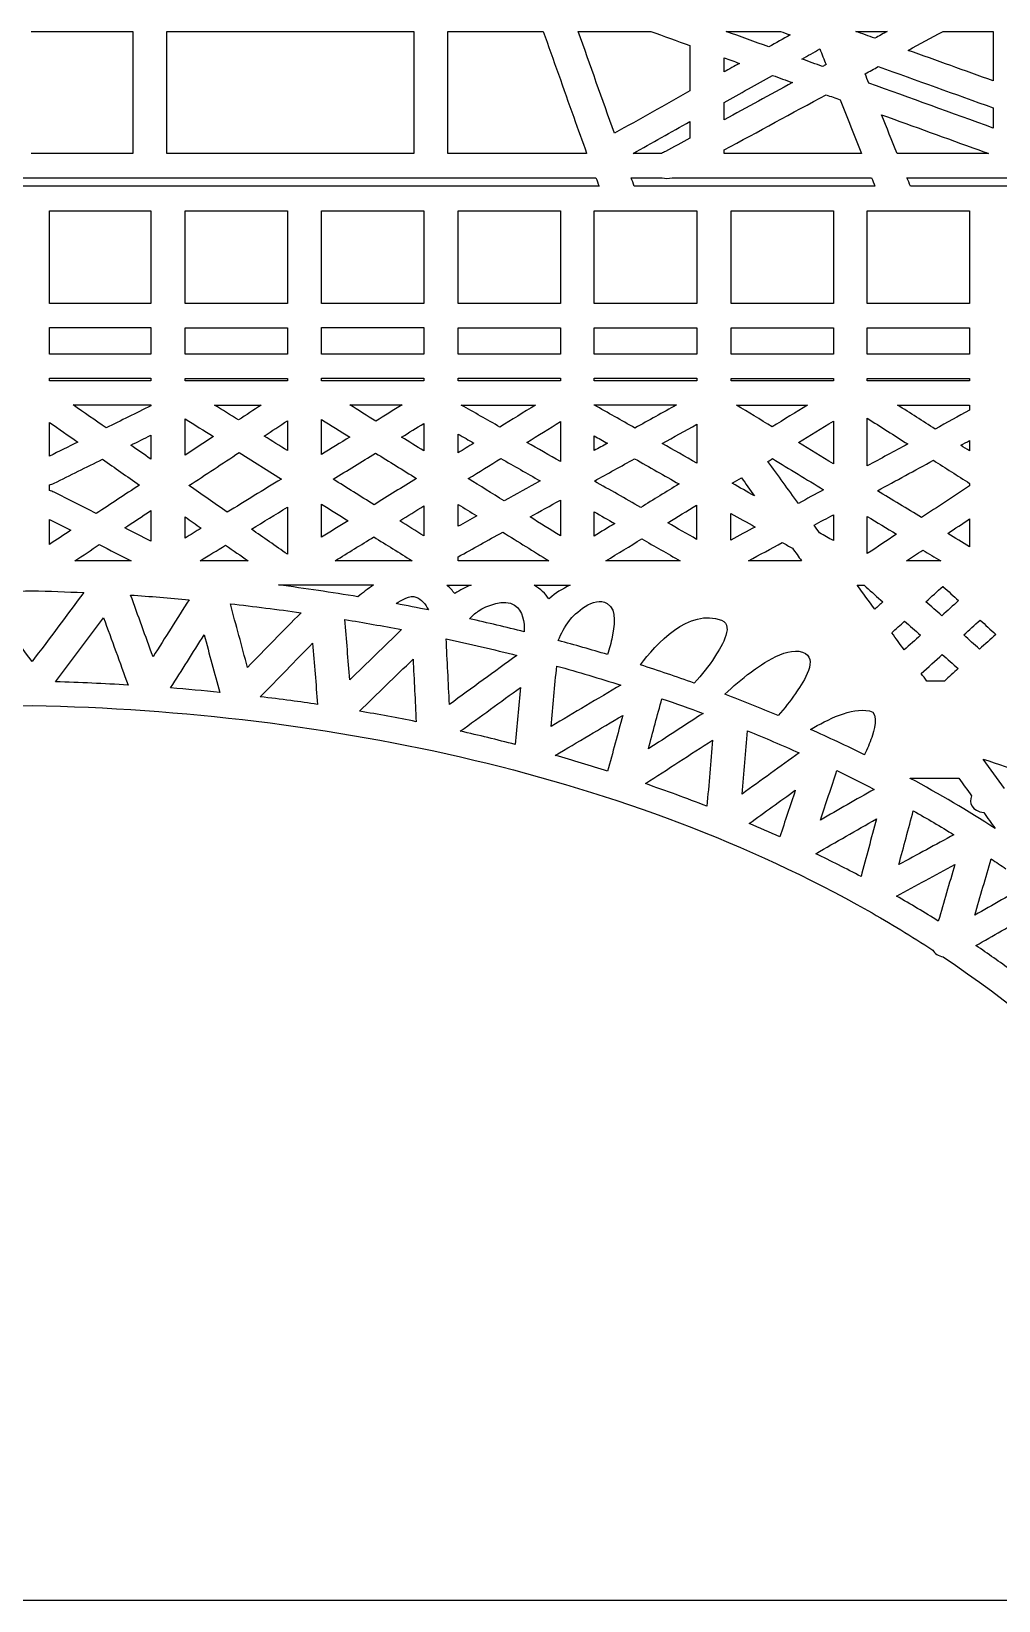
# Model space of a CAD drawing. Header units: millimetres. Extents: x 12.1 to 56.7, y 223.2 to 289.8.
# Drawn here: x 34.43 to 43.96, y 223.18 to 238.65 of the extents above; entities that cross this region are included whole.
import ezdxf

# ---------------------------------------------------------------- set-up
doc = ezdxf.new("R2010")
doc.units = ezdxf.units.MM
doc.layers.get('0').update_dxf_attribs({"linetype": 'CONTINUOUS'})

msp = doc.modelspace()

# ---------------------------------------------------------------- linework, layer by layer
at = {"color": 7}
for p, q in [((34.431663, 238.646453), (34.441672, 238.646453)), ((34.441672, 238.646453), (35.431985, 238.646453)), ((35.431985, 238.646453), (35.431985, 237.443441)), ((35.431985, 238.646453), (35.431985, 238.646453)), ((35.767822, 238.646453), (38.132783, 238.646453)), ((35.767822, 237.443441), (35.767822, 238.646453)), ((35.767822, 238.646453), (35.767822, 238.646453)), ((38.132783, 238.646453), (38.199755, 238.646453)), ((38.199755, 238.646453), (38.199755, 237.443441)), ((38.536196, 238.646747), (39.477371, 238.646747)), ((38.536196, 237.443756), (38.536196, 238.646747)), ((38.536196, 238.646747), (38.536196, 238.646747)), ((39.822175, 238.646453), (40.537377, 238.646453)), ((40.537377, 238.646453), (40.537377, 238.646453)), ((41.27834, 238.646453), (41.813347, 238.646453)), ((41.27834, 238.646453), (41.27834, 238.646453)), ((42.557669, 238.646096), (42.867307, 238.646096)), ((42.557669, 238.646096), (42.557669, 238.646096)), ((43.416354, 238.64576), (43.910116, 238.64576)), ((43.416354, 238.64576), (43.416354, 238.64576)), ((40.922318, 238.507315), (40.922318, 238.059589)), ((42.202217, 238.473497), (42.202822, 238.473832)), ((42.743774, 238.579319), (42.743774, 238.579319)), ((42.743774, 238.579319), (42.743774, 238.579319)), ((42.744009, 238.579151), (42.744009, 238.579151)), ((41.259934, 238.24787), (41.259934, 238.385958)), ((41.259934, 238.385958), (41.259934, 238.385958)), ((42.77857, 238.300204), (42.77857, 238.300204)), ((41.259363, 237.776801), (41.259363, 237.945916)), ((41.259363, 237.945916), (41.259363, 237.945916)), ((42.810377, 237.825251), (42.810377, 237.825251)), ((43.911695, 237.893267), (43.911695, 237.693818)), ((40.922418, 237.757635), (40.922418, 237.594419)), ((40.922418, 237.757635), (40.922418, 237.757635)), ((34.441672, 237.443441), (34.431663, 237.443441)), ((35.431985, 237.443441), (34.441672, 237.443441)), ((36.706209, 237.443441), (35.767822, 237.443441)), ((38.199755, 237.443441), (36.706209, 237.443441)), ((39.904195, 237.443756), (38.536196, 237.443756)), ((39.904195, 237.446569), (39.904195, 237.443756)), ((40.642907, 237.443441), (40.361751, 237.443441)), ((41.260001, 237.443399), (41.260001, 237.478625)), ((41.260001, 237.478625), (41.260001, 237.478625)), ((42.614061, 237.443399), (41.260001, 237.443399)), ((43.084313, 237.443399), (42.963265, 237.443399)), ((43.86595, 237.443399), (43.084313, 237.443399)), ((32.170956, 237.204926), (34.435526, 237.204926)), ((34.435526, 237.204926), (34.445569, 237.204926)), ((34.445569, 237.204926), (38.136746, 237.204926)), ((34.445569, 237.204926), (34.445569, 237.204926)), ((38.136746, 237.204926), (39.99629, 237.204926)), ((40.34274, 237.204569), (40.648516, 237.204569)), ((40.746691, 237.204569), (42.712236, 237.204569)), ((40.746691, 237.204569), (40.746691, 237.204569)), ((43.060903, 237.204569), (44.512566, 237.204569)), ((34.435526, 237.122279), (30.744382, 237.122279)), ((34.445569, 237.122279), (34.435526, 237.122279)), ((36.710138, 237.122279), (34.445569, 237.122279)), ((40.026418, 237.122279), (36.710138, 237.122279)), ((40.373976, 237.121901), (40.373439, 237.121901)), ((42.745655, 237.121901), (40.373976, 237.121901)), ((45.358354, 237.121901), (43.094355, 237.121901)), ((34.610145, 236.867011), (34.610145, 236.879921)), ((34.610145, 236.879921), (35.608821, 236.879921)), ((34.610145, 235.966668), (34.610145, 236.867011)), ((35.608821, 236.879921), (35.608821, 235.966668)), ((35.608821, 236.879921), (35.608821, 236.879921)), ((35.948654, 236.866003), (35.948654, 236.878893)), ((35.948654, 236.878893), (36.956768, 236.878893)), ((35.948654, 235.965618), (35.948654, 236.866003)), ((36.956768, 236.878893), (36.956768, 235.965618)), ((36.956768, 236.878893), (36.956768, 236.878893)), ((37.290925, 236.879921), (38.082033, 236.879921)), ((37.290925, 236.867011), (37.290925, 236.879921)), ((37.290925, 236.879921), (37.290925, 236.879921)), ((37.290925, 235.966668), (37.290925, 236.867011)), ((38.082033, 236.879921), (38.299039, 236.879921)), ((38.299039, 236.879921), (38.299039, 235.966668)), ((38.638334, 236.866003), (38.638334, 236.878893)), ((38.638334, 236.878893), (39.646448, 236.878893)), ((38.638334, 235.965618), (38.638334, 236.866003)), ((39.646448, 236.878893), (39.646448, 235.965618)), ((39.646448, 236.878893), (39.646448, 236.878893)), ((39.980034, 236.878893), (40.988753, 236.878893)), ((39.980034, 236.866003), (39.980034, 236.878893)), ((39.980034, 236.878893), (39.980034, 236.878893)), ((39.980034, 235.965618), (39.980034, 236.866003)), ((40.988753, 236.878893), (40.988753, 235.965618)), ((41.326907, 236.878557), (42.335591, 236.878557)), ((41.326907, 236.865626), (41.326907, 236.878557)), ((41.326907, 236.878557), (41.326907, 236.878557)), ((41.326907, 235.965283), (41.326907, 236.865626)), ((42.335591, 236.878557), (42.335591, 235.965283)), ((42.669245, 236.878893), (43.677929, 236.878893)), ((42.669245, 236.866003), (42.669245, 236.878893)), ((42.669245, 236.878893), (42.669245, 236.878893)), ((42.669245, 235.965618), (42.669245, 236.866003)), ((43.677929, 236.878893), (43.677929, 235.965618)), ((35.608821, 235.966668), (34.610145, 235.966668)), ((35.969847, 235.965618), (35.948654, 235.965618)), ((36.956768, 235.965618), (35.969847, 235.965618)), ((38.299039, 235.966668), (37.290925, 235.966668)), ((39.646448, 235.965618), (38.638334, 235.965618)), ((40.988753, 235.965618), (39.980034, 235.965618)), ((42.224015, 235.965283), (41.326907, 235.965283)), ((42.335591, 235.965283), (42.224015, 235.965283)), ((43.677929, 235.965618), (42.669245, 235.965618)), ((34.610145, 235.467343), (34.610145, 235.728194)), ((34.610145, 235.728194), (35.608821, 235.728194)), ((35.608821, 235.728194), (35.608821, 235.467343)), ((35.608821, 235.728194), (35.608821, 235.728194)), ((35.948049, 235.465915), (35.948049, 235.726746)), ((35.948049, 235.726746), (36.956768, 235.726746)), ((36.956768, 235.726746), (36.956768, 235.465915)), ((36.956768, 235.726746), (36.956768, 235.726746)), ((37.290925, 235.728194), (38.296855, 235.728194)), ((37.290925, 235.467343), (37.290925, 235.728194)), ((37.290925, 235.728194), (37.290925, 235.728194)), ((38.296855, 235.728194), (38.299039, 235.728194)), ((38.299039, 235.728194), (38.299039, 235.467343)), ((38.638334, 235.727145), (39.646448, 235.727145)), ((38.638334, 235.466293), (38.638334, 235.727145)), ((38.638334, 235.727145), (38.638334, 235.727145)), ((39.646448, 235.727145), (39.646448, 235.466293)), ((39.980034, 235.727145), (40.988753, 235.727145)), ((39.980034, 235.466293), (39.980034, 235.727145)), ((39.980034, 235.727145), (39.980034, 235.727145)), ((40.988753, 235.727145), (40.988753, 235.466293)), ((41.326907, 235.726746), (42.335591, 235.726746)), ((41.326907, 235.465915), (41.326907, 235.726746)), ((41.326907, 235.726746), (41.326907, 235.726746)), ((42.335591, 235.726746), (42.335591, 235.465915)), ((42.669245, 235.726746), (43.677929, 235.726746)), ((42.669245, 235.465915), (42.669245, 235.726746)), ((42.669245, 235.726746), (42.669245, 235.726746)), ((43.677929, 235.726746), (43.677929, 235.465915)), ((35.608821, 235.467343), (34.610145, 235.467343)), ((36.615356, 235.465915), (35.948049, 235.465915)), ((36.956768, 235.465915), (36.615356, 235.465915)), ((38.299039, 235.467343), (37.290925, 235.467343)), ((39.646448, 235.466293), (38.638334, 235.466293)), ((40.988753, 235.466293), (39.980034, 235.466293)), ((42.335591, 235.465915), (41.326907, 235.465915)), ((42.950401, 235.465915), (42.669245, 235.465915)), ((43.677929, 235.465915), (42.950401, 235.465915)), ((34.610145, 235.229142), (35.608821, 235.229142)), ((34.610145, 235.204749), (34.610145, 235.229142)), ((34.610145, 235.229142), (34.610145, 235.229142)), ((35.608821, 235.204749), (34.610145, 235.204749)), ((35.608821, 235.229142), (35.608821, 235.204749)), ((35.948016, 235.203363), (35.948016, 235.227757)), ((35.948016, 235.227757), (36.956768, 235.227757)), ((36.801092, 235.203363), (35.948016, 235.203363)), ((36.956768, 235.203363), (36.801092, 235.203363)), ((36.956768, 235.227757), (36.956768, 235.203363)), ((36.956768, 235.227757), (36.956768, 235.227757)), ((37.290925, 235.229142), (38.299643, 235.229142)), ((37.290925, 235.204749), (37.290925, 235.229142)), ((37.290925, 235.229142), (37.290925, 235.229142)), ((38.299643, 235.204749), (37.290925, 235.204749)), ((38.299643, 235.229142), (38.299643, 235.204749)), ((38.638334, 235.228134), (39.646448, 235.228134)), ((38.638334, 235.20372), (38.638334, 235.228134)), ((38.638334, 235.228134), (38.638334, 235.228134)), ((39.646448, 235.20372), (38.638334, 235.20372)), ((39.646448, 235.228134), (39.646448, 235.20372)), ((39.980034, 235.228134), (40.988753, 235.228134)), ((39.980034, 235.20372), (39.980034, 235.228134)), ((39.980034, 235.228134), (39.980034, 235.228134)), ((40.988753, 235.20372), (39.980034, 235.20372)), ((40.988753, 235.228134), (40.988753, 235.20372)), ((41.326907, 235.227757), (42.335591, 235.227757)), ((41.326907, 235.203363), (41.326907, 235.227757)), ((41.326907, 235.227757), (41.326907, 235.227757)), ((42.335591, 235.203363), (41.326907, 235.203363)), ((42.335591, 235.227757), (42.335591, 235.203363)), ((42.669816, 235.227757), (43.677929, 235.227757)), ((42.669816, 235.203363), (42.669816, 235.227757)), ((42.669816, 235.227757), (42.669816, 235.227757)), ((43.179196, 235.203363), (42.669816, 235.203363)), ((43.677929, 235.203363), (43.179196, 235.203363)), ((43.677929, 235.227757), (43.677929, 235.203363)), ((34.843407, 234.966233), (35.609459, 234.966233)), ((34.843407, 234.966233), (34.843407, 234.966233)), ((35.609459, 234.966233), (35.609459, 234.9575)), ((36.238174, 234.965205), (36.697342, 234.965205)), ((36.238174, 234.965205), (36.238174, 234.965205)), ((37.569932, 234.965876), (38.085459, 234.965876)), ((37.569932, 234.965876), (37.569932, 234.965876)), ((38.668999, 234.964806), (39.400424, 234.964806)), ((38.668999, 234.964806), (38.668999, 234.964806)), ((39.980034, 234.965541), (40.789582, 234.965541)), ((39.980034, 234.964869), (39.980034, 234.965541)), ((39.980034, 234.965541), (39.980034, 234.965541)), ((39.980639, 234.964869), (39.980034, 234.964869)), ((41.379907, 234.964869), (42.082345, 234.964869)), ((41.379907, 234.964869), (41.379907, 234.964869)), ((42.968874, 234.964806), (43.677929, 234.964806)), ((42.968874, 234.964806), (42.968874, 234.964806)), ((43.677929, 234.964806), (43.677929, 234.913206)), ((34.610716, 234.461639), (34.610716, 234.79397)), ((34.610716, 234.79397), (34.610716, 234.79397)), ((35.948049, 234.471086), (35.948049, 234.828859)), ((35.948049, 234.828859), (35.948049, 234.828859)), ((36.956768, 234.810722), (36.956768, 234.515359)), ((36.956768, 234.810722), (36.956768, 234.810722)), ((37.291496, 234.479105), (37.291496, 234.822204)), ((37.291496, 234.822204), (37.291496, 234.822204)), ((38.299677, 234.783515), (38.299677, 234.512546)), ((39.645911, 234.801653), (39.645911, 234.407961)), ((40.988753, 234.775139), (40.988753, 234.392595)), ((40.988753, 234.775139), (40.988753, 234.775139)), ((42.335591, 234.805473), (42.335591, 234.385667)), ((42.335591, 234.805473), (42.335591, 234.805473)), ((42.669816, 234.364717), (42.669816, 234.835451)), ((42.669816, 234.835451), (42.669816, 234.835451)), ((35.412437, 234.569057), (35.412437, 234.569393)), ((35.609358, 234.66705), (35.609358, 234.432019)), ((38.08069, 234.649059), (38.08069, 234.649059)), ((38.637696, 234.493379), (38.637696, 234.678532)), ((38.637696, 234.678532), (38.637696, 234.678532)), ((39.315045, 234.596599), (39.315045, 234.596599)), ((39.980034, 234.516408), (39.980034, 234.66113)), ((39.980034, 234.66113), (39.980034, 234.66113)), ((43.677929, 234.614737), (43.677929, 234.512902)), ((43.677929, 234.614737), (43.677929, 234.614737)), ((36.479228, 234.496528), (36.896009, 234.236034)), ((36.479228, 234.496528), (36.479228, 234.496528)), ((37.291496, 234.479105), (37.291496, 234.479105)), ((37.291764, 234.478895), (37.291764, 234.478895)), ((37.291764, 234.478895), (37.291764, 234.478895)), ((37.82479, 234.490986), (37.82479, 234.490986)), ((39.058978, 234.438295), (39.058978, 234.438295)), ((39.980034, 234.516408), (39.980034, 234.516408)), ((39.980303, 234.516198), (39.980303, 234.516198)), ((39.980303, 234.516198), (39.980303, 234.516198)), ((41.735257, 234.436553), (41.735257, 234.436553)), ((43.321437, 234.420158), (43.321437, 234.420158)), ((34.610783, 234.122402), (34.610783, 234.177843)), ((34.656528, 234.194238), (34.656528, 234.194238)), ((39.980673, 234.215839), (39.980673, 234.215839)), ((41.428944, 234.248608), (41.428944, 234.248608)), ((43.678467, 234.192453), (43.678467, 234.169089)), ((36.955659, 233.958115), (36.955659, 233.683325)), ((36.955659, 233.958115), (36.955659, 233.958115)), ((37.291496, 233.662794), (37.291496, 233.988491)), ((37.291496, 233.988491), (37.291496, 233.988491)), ((38.299677, 233.97069), (38.299677, 233.683703)), ((38.637763, 233.769834), (38.637763, 233.985678)), ((38.637763, 233.985678), (38.637763, 233.985678)), ((39.645911, 234.028566), (39.645911, 233.682632)), ((39.645911, 234.028566), (39.645911, 234.028566)), ((40.988249, 233.979024), (40.988249, 233.682989)), ((40.988249, 233.979024), (40.988249, 233.979024)), ((34.610783, 233.591651), (34.610783, 233.837115)), ((34.610783, 233.837115), (34.610783, 233.837115)), ((35.609895, 233.924653), (35.609895, 233.683703)), ((35.947478, 233.65404), (35.947478, 233.862558)), ((35.947478, 233.862558), (35.947478, 233.862558)), ((38.062553, 233.82389), (38.062553, 233.82389)), ((39.980034, 233.674298), (39.980034, 233.912457)), ((39.980034, 233.912457), (39.980034, 233.912457)), ((41.326302, 233.633867), (41.326302, 233.897825)), ((41.326302, 233.897825), (41.326302, 233.897825)), ((42.335591, 233.883844), (42.335591, 233.682632)), ((42.335591, 233.883844), (42.335591, 233.883844)), ((42.670353, 233.501321), (42.670353, 233.867827)), ((42.670353, 233.867827), (42.670353, 233.867827)), ((43.678467, 233.842699), (43.678467, 233.682275)), ((35.352182, 233.754825), (35.352182, 233.754825)), ((35.609895, 233.683703), (35.609895, 233.624756)), ((36.955659, 233.683325), (36.955659, 233.49433)), ((37.806989, 233.665922), (37.806989, 233.665922)), ((38.299677, 233.683703), (38.299677, 233.675348)), ((39.645911, 233.682632), (39.645911, 233.675684)), ((40.447062, 233.646042), (40.447062, 233.646042)), ((40.988249, 233.682989), (40.988249, 233.641466)), ((42.335591, 233.682632), (42.335591, 233.628954)), ((43.462536, 233.699384), (43.462536, 233.699741)), ((43.678467, 233.682275), (43.678467, 233.568601)), ((35.101691, 233.589552), (35.101691, 233.589552)), ((36.346996, 233.584346), (36.346996, 233.584346)), ((41.832357, 233.610817), (41.832357, 233.610817)), ((42.670353, 233.501321), (42.670353, 233.501321)), ((42.670622, 233.501153), (42.670622, 233.501153)), ((42.670622, 233.501153), (42.670622, 233.501153)), ((35.416938, 233.430534), (34.86067, 233.430534)), ((36.568435, 233.429863), (36.095328, 233.429863)), ((38.021207, 233.430534), (37.426482, 233.430534)), ((38.1836, 233.430534), (38.021207, 233.430534)), ((38.637763, 233.429128), (38.637763, 233.468866)), ((38.637763, 233.468866), (38.637763, 233.468866)), ((39.532656, 233.429128), (38.637763, 233.429128)), ((40.826494, 233.429863), (40.095036, 233.429863)), ((42.022023, 233.429464), (41.499779, 233.429464)), ((43.055059, 233.429317), (43.055059, 233.429317)), ((36.868602, 233.191683), (37.805377, 233.191683)), ((36.868602, 233.191683), (36.868602, 233.191683)), ((38.526725, 233.190654), (38.764991, 233.190654)), ((38.526725, 233.190654), (38.526725, 233.190654)), ((39.387056, 233.189269), (39.742977, 233.189269)), ((39.387056, 233.189269), (39.387056, 233.189269)), ((42.639688, 233.19099), (42.639688, 233.19099)), ((35.410221, 233.092326), (35.410221, 233.092326)), ((43.418503, 233.174217), (43.419041, 233.174238)), ((35.144111, 232.869156), (35.144111, 232.869156)), ((36.393279, 233.006152), (36.393279, 233.006152)), ((38.02564, 233.007915), (38.02564, 233.007915)), ((38.836397, 232.934316), (38.836397, 232.934316)), ((40.107027, 233.009784), (40.107027, 233.009784)), ((37.522507, 232.851228), (37.522507, 232.851228)), ((43.03766, 232.835484), (43.03766, 232.835484)), ((43.781713, 232.845749), (43.781713, 232.845749)), ((36.134927, 232.701426), (36.134927, 232.701426)), ((38.520041, 232.661667), (38.520041, 232.661667)), ((38.193609, 232.460098), (38.193609, 232.460098)), ((40.434231, 232.404321), (40.434231, 232.404321)), ((43.409032, 232.507163), (43.409032, 232.507163)), ((39.609637, 232.393489), (39.609637, 232.393489)), ((40.964268, 232.225088), (40.964268, 232.225088)), ((40.964503, 232.225004), (40.964503, 232.225004)), ((40.964503, 232.225004), (40.964503, 232.225004)), ((41.267155, 232.114521), (41.267155, 232.114521)), ((41.962272, 232.123589), (41.961802, 232.123925)), ((43.429654, 232.24566), (43.25564, 232.24566)), ((36.688408, 232.090463), (36.688408, 232.090463)), ((40.645662, 232.071612), (40.645662, 232.071612)), ((38.659528, 231.751184), (38.659528, 231.751184)), ((41.48977, 231.75469), (41.48977, 231.75469)), ((42.110693, 231.768272), (42.110693, 231.768272)), ((42.713244, 231.689467), (42.713277, 231.689131)), ((39.19964, 231.620192), (39.199607, 231.61973)), ((39.199607, 231.61973), (39.19964, 231.620192)), ((39.199976, 231.619961), (39.199976, 231.619961)), ((39.594556, 231.513025), (39.594556, 231.513025)), ((43.812378, 231.476079), (43.812378, 231.476079)), ((42.370253, 231.362405), (42.370253, 231.362405)), ((40.482731, 231.234351), (40.482731, 231.234351)), ((42.736822, 231.177966), (42.736788, 231.177567)), ((43.092676, 231.286727), (43.5725, 231.286727)), ((43.093314, 231.28635), (43.092676, 231.286727)), ((41.089715, 231.011559), (41.089715, 231.011559)), ((43.12361, 230.966782), (43.12361, 230.966782)), ((41.506564, 230.842108), (41.506564, 230.842108)), ((42.162652, 230.54431), (42.162652, 230.54431)), ((43.891106, 230.493047), (43.891106, 230.493047)), ((42.95769, 230.125848), (42.95769, 230.125848)), ((43.740435, 229.639433), (43.740435, 229.639433)), ((47.333404, 223.184228), (21.54329, 223.184228))]:
    msp.add_line(p, q, dxfattribs=at)
for points in [[(39.477371, 238.646747), (39.576117, 238.365008), (39.675971, 238.083269), (39.776967, 237.801908)], [(40.179138, 237.643226), (40.058124, 237.977152), (39.939327, 238.311456), (39.822175, 238.646453)], [(40.537377, 238.646453), (40.665747, 238.600081), (40.794015, 238.553687), (40.922318, 238.507315)], [(41.700125, 238.49409), (41.559497, 238.545018), (41.418935, 238.595903), (41.27834, 238.646453)], [(41.909876, 238.611962), (41.84015, 238.57256), (41.769818, 238.533472), (41.700125, 238.49409)], [(41.813347, 238.646453), (41.845691, 238.63497), (41.877566, 238.623424), (41.909876, 238.611962)], [(42.744009, 238.579151), (42.682109, 238.601844), (42.61957, 238.623823), (42.557669, 238.646096)], [(42.867307, 238.646096), (42.826701, 238.623844), (42.784918, 238.601592), (42.744009, 238.579151)], [(43.073196, 238.459872), (43.187559, 238.521611), (43.301352, 238.583665), (43.416354, 238.64576)], [(43.910116, 238.64576), (43.910116, 238.483594), (43.910116, 238.321805), (43.910016, 238.15966)], [(42.025348, 238.374454), (42.084495, 238.407224), (42.143608, 238.440371), (42.202217, 238.473497)], [(42.202822, 238.473832), (42.222873, 238.422569), (42.243496, 238.37097), (42.263581, 238.319706)], [(43.910016, 238.15966), (43.631109, 238.25971), (43.352136, 238.359823), (43.073196, 238.459872)], [(41.259934, 238.385958), (41.309609, 238.3678), (41.359788, 238.349683), (41.409463, 238.331567)], [(41.409463, 238.331567), (41.359788, 238.303332), (41.309609, 238.275433), (41.259934, 238.24787)], [(42.228986, 238.300855), (42.161476, 238.32529), (42.093933, 238.35004), (42.025348, 238.374454)], [(42.263581, 238.319706), (42.251859, 238.313429), (42.240708, 238.307153), (42.228986, 238.300855)], [(42.648589, 238.229775), (42.69158, 238.253139), (42.735109, 238.276861), (42.77857, 238.300204)], [(42.77857, 238.300204), (43.15629, 238.164572), (43.534009, 238.02894), (43.911695, 237.893267)], [(41.259363, 237.945916), (41.418297, 238.034839), (41.577331, 238.123763), (41.736937, 238.213023)], [(41.933857, 238.141565), (41.708992, 238.019851), (41.484195, 237.898158), (41.259363, 237.776801)], [(41.736937, 238.213023), (41.802801, 238.189301), (41.868631, 238.165244), (41.933857, 238.141565)], [(42.685434, 238.137702), (42.67257, 238.168414), (42.660882, 238.19942), (42.648589, 238.229775)], [(43.911695, 237.693818), (43.502773, 237.841688), (43.093784, 237.989874), (42.685434, 238.137702)], [(40.922318, 238.059589), (40.674647, 237.920452), (40.426943, 237.782028), (40.179138, 237.643226)], [(41.260001, 237.478625), (41.594763, 237.659978), (41.929491, 237.841268), (42.264219, 238.022286)], [(42.264219, 238.022286), (42.310502, 238.005534), (42.356785, 237.989139), (42.403135, 237.972051)], [(42.403135, 237.972051), (42.473432, 237.795925), (42.543226, 237.619505), (42.614061, 237.443399)], [(42.810377, 237.825251), (43.130058, 237.709835), (43.449135, 237.594083), (43.768883, 237.478625)], [(42.963265, 237.443399), (42.911911, 237.570341), (42.861127, 237.697932), (42.810377, 237.825251)], [(39.776967, 237.801908), (39.81885, 237.682986), (39.861741, 237.5644), (39.904195, 237.446569)], [(40.361751, 237.443441), (40.548662, 237.548026), (40.73554, 237.652673), (40.922418, 237.757635)], [(40.922418, 237.594419), (40.841474, 237.550839), (40.761201, 237.507216), (40.68029, 237.463657)], [(40.68029, 237.463657), (40.667997, 237.456688), (40.6552, 237.45039), (40.642907, 237.443441)], [(43.768883, 237.478625), (43.801194, 237.466764), (43.833639, 237.455281), (43.86595, 237.443399)], [(39.99629, 237.204926), (40.006299, 237.177363), (40.016409, 237.149821), (40.026418, 237.122279)], [(40.373439, 237.121901), (40.363396, 237.149464), (40.35332, 237.177006), (40.34274, 237.204569)], [(40.648516, 237.204569), (40.677536, 237.1955), (40.711526, 237.194115), (40.746691, 237.204569)], [(42.712236, 237.204569), (42.723387, 237.177006), (42.734538, 237.149464), (42.745655, 237.121901)], [(43.094355, 237.121901), (43.083775, 237.149464), (43.072054, 237.177006), (43.060903, 237.204569)], [(35.1692, 234.739242), (35.060446, 234.814899), (34.952195, 234.89022), (34.843407, 234.966233)], [(35.609459, 234.9575), (35.462684, 234.884615), (35.315976, 234.811771), (35.1692, 234.739242)], [(36.474123, 234.817712), (36.395495, 234.866876), (36.316801, 234.91604), (36.238174, 234.965205)], [(36.697342, 234.965205), (36.622577, 234.91604), (36.54835, 234.866876), (36.474123, 234.817712)], [(37.825999, 234.806859), (37.740688, 234.859865), (37.655277, 234.912892), (37.569932, 234.965876)], [(38.085459, 234.965876), (37.998972, 234.912892), (37.912519, 234.859865), (37.825999, 234.806859)], [(39.049507, 234.747933), (38.92285, 234.820084), (38.796193, 234.892655), (38.668999, 234.964806)], [(39.400424, 234.964806), (39.283205, 234.892655), (39.166658, 234.820441), (39.049507, 234.747933)], [(40.380056, 234.738193), (40.246682, 234.813849), (40.113946, 234.88917), (39.980639, 234.964869)], [(40.789582, 234.965541), (40.652916, 234.889884), (40.516217, 234.813849), (40.380056, 234.738193)], [(41.733041, 234.750389), (41.615318, 234.821869), (41.497629, 234.893348), (41.379907, 234.964869)], [(42.082345, 234.964869), (41.965731, 234.893369), (41.849688, 234.82189), (41.733041, 234.750389)], [(43.339272, 234.728746), (43.21547, 234.807573), (43.092676, 234.886042), (42.968874, 234.964806)], [(43.677929, 234.913206), (43.565245, 234.851846), (43.45199, 234.790107), (43.339272, 234.728746)], [(34.610716, 234.79397), (34.703853, 234.72946), (34.796519, 234.664572), (34.889118, 234.600105)], [(35.948049, 234.828859), (36.04122, 234.770626), (36.133853, 234.712729), (36.226486, 234.654874)], [(36.726898, 234.659051), (36.803846, 234.709601), (36.88029, 234.760193), (36.956768, 234.810722)], [(37.291496, 234.822204), (37.384062, 234.764685), (37.476728, 234.707124), (37.569865, 234.649248)], [(38.08069, 234.649059), (38.153708, 234.693689), (38.226659, 234.738571), (38.299677, 234.783515)], [(39.315045, 234.596599), (39.425547, 234.664971), (39.535947, 234.733281), (39.645911, 234.801653)], [(40.647341, 234.585809), (40.761134, 234.648891), (40.87496, 234.712036), (40.988753, 234.775139)], [(41.991627, 234.594353), (42.106461, 234.664384), (42.220757, 234.735107), (42.335591, 234.805473)], [(42.669816, 234.835451), (42.802619, 234.750746), (42.935354, 234.666), (43.068157, 234.581275)], [(34.889118, 234.600105), (34.796519, 234.553712), (34.703853, 234.508032), (34.610716, 234.461639)], [(35.412437, 234.569393), (35.478302, 234.602162), (35.544132, 234.634595), (35.609358, 234.66705)], [(35.609358, 234.432019), (35.544065, 234.477698), (35.478302, 234.523357), (35.412437, 234.569057)], [(36.226486, 234.654874), (36.133853, 234.593849), (36.04122, 234.532446), (35.948049, 234.471086)], [(36.956768, 234.515359), (36.880324, 234.563473), (36.803913, 234.611252), (36.726898, 234.659051)], [(37.569865, 234.649248), (37.477333, 234.59282), (37.3848, 234.536057), (37.291496, 234.479105)], [(38.299677, 234.512546), (38.226591, 234.558246), (38.153506, 234.603548), (38.08069, 234.649059)], [(38.637696, 234.678532), (38.689588, 234.648891), (38.74148, 234.619229), (38.793406, 234.589651)], [(38.793406, 234.589651), (38.74148, 234.557553), (38.689588, 234.525834), (38.637696, 234.493379)], [(39.645911, 234.407961), (39.53541, 234.471065), (39.425547, 234.533832), (39.315045, 234.596599)], [(39.980034, 234.66113), (40.023026, 234.636716), (40.06595, 234.612322), (40.108941, 234.587866)], [(40.108941, 234.587866), (40.066017, 234.563872), (40.023227, 234.540549), (39.980034, 234.516408)], [(40.988753, 234.392595), (40.875497, 234.457105), (40.761134, 234.521593), (40.647341, 234.585809)], [(42.335591, 234.385667), (42.22069, 234.455404), (42.106259, 234.524805), (41.991627, 234.594353)], [(43.068157, 234.581275), (42.935354, 234.509439), (42.802619, 234.436889), (42.669816, 234.364717)], [(43.591443, 234.568007), (43.620462, 234.583353), (43.64891, 234.599391), (43.677929, 234.614737)], [(43.677929, 234.512902), (43.64891, 234.531376), (43.620462, 234.549513), (43.591443, 234.568007)], [(34.656528, 234.194238), (34.814925, 234.273022), (34.973926, 234.351849), (35.132389, 234.430633)], [(35.132389, 234.430633), (35.254545, 234.345887), (35.375626, 234.261162), (35.497278, 234.176436)], [(35.985465, 234.170852), (36.150042, 234.279656), (36.314651, 234.388438), (36.479228, 234.496528)], [(37.406397, 234.234333), (37.545917, 234.320108), (37.685371, 234.405526), (37.82479, 234.490986)], [(37.82479, 234.490986), (37.958567, 234.407395), (38.092814, 234.324517), (38.227129, 234.240967)], [(38.738189, 234.239917), (38.845298, 234.305812), (38.951802, 234.3724), (39.058978, 234.438295)], [(39.058978, 234.438295), (39.187851, 234.364717), (39.316725, 234.291517), (39.445598, 234.217917)], [(39.980673, 234.215839), (40.112905, 234.289396), (40.244566, 234.362618), (40.376798, 234.435839)], [(40.376798, 234.435839), (40.522935, 234.352856), (40.669172, 234.269894), (40.814772, 234.187247)], [(41.691191, 234.409347), (41.705701, 234.418751), (41.720781, 234.427463), (41.735257, 234.436553)], [(41.735257, 234.436553), (41.90373, 234.334383), (42.071698, 234.232192), (42.239633, 234.1304)], [(42.76967, 234.12024), (42.953794, 234.219974), (43.137347, 234.320087), (43.321437, 234.420158)], [(43.321437, 234.420158), (43.440066, 234.344249), (43.559838, 234.268383), (43.678467, 234.192453)], [(41.990787, 233.995083), (41.890967, 234.13315), (41.790474, 234.271616), (41.691191, 234.409347)], [(34.610783, 234.177843), (34.62583, 234.181348), (34.64091, 234.186219), (34.656528, 234.194238)], [(34.656528, 234.105629), (34.64091, 234.113333), (34.62583, 234.118539), (34.610783, 234.122402)], [(35.072134, 233.896062), (34.933823, 233.965819), (34.79484, 234.035892), (34.656528, 234.105629)], [(35.497278, 234.176436), (35.355575, 234.082957), (35.213871, 233.98952), (35.072134, 233.896062)], [(36.362043, 233.908258), (36.236495, 233.995482), (36.111013, 234.083314), (35.985465, 234.170852)], [(36.896009, 234.236034), (36.71746, 234.126558), (36.540087, 234.017734), (36.362043, 233.908258)], [(37.809206, 233.982215), (37.674757, 234.066268), (37.540308, 234.150637), (37.406397, 234.234333)], [(38.227129, 234.240967), (38.087642, 234.154835), (37.948189, 234.068682), (37.809206, 233.982215)], [(39.090785, 234.020925), (38.973029, 234.09381), (38.855911, 234.167011), (38.738189, 234.239917)], [(39.445598, 234.217917), (39.326734, 234.152022), (39.208978, 234.08682), (39.090785, 234.020925)], [(40.437624, 233.955365), (40.285307, 234.042211), (40.132956, 234.129014), (39.980673, 234.215839)], [(40.814772, 234.187247), (40.68919, 234.110163), (40.563105, 234.032743), (40.437624, 233.955365)], [(41.339703, 234.193524), (41.369797, 234.211997), (41.399387, 234.230156), (41.428944, 234.248608)], [(41.558926, 234.069018), (41.48584, 234.110541), (41.412789, 234.152022), (41.339703, 234.193524)], [(41.428944, 234.248608), (41.472506, 234.188612), (41.516035, 234.129014), (41.558926, 234.069018)], [(42.239633, 234.1304), (42.156472, 234.085056), (42.073915, 234.040091), (41.990787, 233.995083)], [(43.20536, 233.855588), (43.060365, 233.943819), (42.914698, 234.03205), (42.76967, 234.12024)], [(43.678467, 234.169089), (43.521145, 234.064484), (43.363286, 233.960214), (43.20536, 233.855588)], [(36.601417, 233.741243), (36.71961, 233.813352), (36.837164, 233.886174), (36.955659, 233.958115)], [(37.291496, 233.988491), (37.379091, 233.933722), (37.466652, 233.879331), (37.553441, 233.824436)], [(38.062553, 233.82389), (38.14118, 233.872697), (38.220949, 233.921882), (38.299677, 233.97069)], [(38.637763, 233.985678), (38.698556, 233.947661), (38.759919, 233.910022), (38.821283, 233.871669)], [(39.346281, 233.862243), (39.446169, 233.917684), (39.546057, 233.973146), (39.645911, 234.028566)], [(40.703733, 233.803989), (40.798583, 233.862222), (40.893399, 233.920812), (40.988249, 233.979024)], [(34.610783, 233.837115), (34.681618, 233.801533), (34.751378, 233.765972), (34.821642, 233.730789)], [(35.352182, 233.754825), (35.438098, 233.811315), (35.524047, 233.867827), (35.609895, 233.924653)], [(35.947478, 233.862558), (36.000479, 233.82559), (36.053445, 233.788623), (36.106479, 233.751655)], [(37.553441, 233.824436), (37.466484, 233.77038), (37.378453, 233.716787), (37.291496, 233.662794)], [(38.299677, 233.675348), (38.22105, 233.724869), (38.141247, 233.774369), (38.062553, 233.82389)], [(38.821283, 233.871669), (38.76049, 233.83785), (38.699127, 233.803674), (38.637763, 233.769834)], [(39.645911, 233.675684), (39.546057, 233.737737), (39.445598, 233.800168), (39.346281, 233.862243)], [(39.980034, 233.912457), (40.047007, 233.874125), (40.113946, 233.836107), (40.180918, 233.797733)], [(40.180918, 233.797733), (40.113946, 233.756588), (40.047007, 233.715401), (39.980034, 233.674298)], [(40.988249, 233.641466), (40.892828, 233.695899), (40.798012, 233.749934), (40.703733, 233.803989)], [(41.326302, 233.897825), (41.405534, 233.852817), (41.484732, 233.807873), (41.563997, 233.762865)], [(42.145926, 233.780625), (42.208935, 233.815157), (42.272549, 233.849333), (42.335591, 233.883844)], [(42.670353, 233.867827), (42.766882, 233.809258), (42.86284, 233.751004), (42.959336, 233.692435)], [(43.462536, 233.699741), (43.534547, 233.747499), (43.606524, 233.79492), (43.678467, 233.842699)], [(34.821642, 233.730789), (34.751949, 233.684395), (34.681618, 233.638023), (34.610783, 233.591651)], [(35.609895, 233.624756), (35.524047, 233.668), (35.438098, 233.711602), (35.352182, 233.754825)], [(36.106479, 233.751655), (36.053445, 233.719222), (36.000479, 233.686453), (35.947478, 233.65404)], [(36.955659, 233.49433), (36.837366, 233.576641), (36.719711, 233.658932), (36.601417, 233.741243)], [(37.426482, 233.430534), (37.553709, 233.509025), (37.680366, 233.587452), (37.806989, 233.665922)], [(37.806989, 233.665922), (37.932571, 233.587452), (38.058052, 233.509025), (38.1836, 233.430534)], [(38.637763, 233.468866), (38.783934, 233.550107), (38.930642, 233.631369), (39.076846, 233.712609)], [(39.076846, 233.712609), (39.228559, 233.618122), (39.380842, 233.523636), (39.532656, 233.429128)], [(40.095036, 233.429863), (40.212759, 233.502034), (40.329877, 233.574227), (40.447062, 233.646042)], [(40.447062, 233.646042), (40.573181, 233.574227), (40.699837, 233.502034), (40.826494, 233.429863)], [(41.563997, 233.762865), (41.484732, 233.719977), (41.405534, 233.676754), (41.326302, 233.633867)], [(42.200001, 233.705661), (42.1822, 233.730747), (42.163727, 233.755874), (42.145926, 233.780625)], [(42.335591, 233.628954), (42.290383, 233.654397), (42.245209, 233.680218), (42.200001, 233.705661)], [(42.959336, 233.692435), (42.862907, 233.628661), (42.767016, 233.564928), (42.670353, 233.501321)], [(43.678467, 233.568601), (43.607061, 233.612202), (43.534547, 233.656161), (43.462536, 233.699384)], [(34.86067, 233.430534), (34.941044, 233.483561), (35.02135, 233.536567), (35.101691, 233.589552)], [(35.101691, 233.589552), (35.206583, 233.536567), (35.312046, 233.483561), (35.416938, 233.430534)], [(36.095328, 233.429863), (36.179565, 233.481462), (36.263263, 233.533082), (36.346996, 233.584346)], [(36.346996, 233.584346), (36.421156, 233.532725), (36.494846, 233.481126), (36.568435, 233.429863)], [(41.499779, 233.429464), (41.610818, 233.489817), (41.721856, 233.550128), (41.832357, 233.610817)], [(41.832357, 233.610817), (41.865776, 233.591987), (41.898759, 233.5728), (41.932212, 233.554326)], [(41.932212, 233.554326), (41.962339, 233.512824), (41.992467, 233.471322), (42.022023, 233.429464)], [(43.055059, 233.429317), (43.109066, 233.465193), (43.162503, 233.500334), (43.216578, 233.536189)], [(43.216578, 233.536189), (43.275725, 233.50025), (43.334301, 233.46471), (43.393448, 233.429128)], [(43.393448, 233.429128), (43.280763, 233.429128), (43.168045, 233.429128), (43.055059, 233.429317)], [(37.650809, 233.075574), (37.390779, 233.118797), (37.130278, 233.157486), (36.868602, 233.191683)], [(37.805377, 233.191683), (37.747305, 233.154358), (37.694876, 233.113927), (37.650809, 233.075574)], [(38.604815, 233.107293), (38.581942, 233.136935), (38.555677, 233.164812), (38.526725, 233.190654)], [(38.764991, 233.190654), (38.736509, 233.179486), (38.709774, 233.167646), (38.685726, 233.155408)], [(39.533193, 233.053973), (39.497456, 233.105572), (39.450099, 233.152301), (39.387056, 233.189269)], [(39.742977, 233.189269), (39.662637, 233.153686), (39.59234, 233.1087), (39.541019, 233.061635)], [(42.742901, 232.953545), (42.685971, 233.032707), (42.628537, 233.11187), (42.57107, 233.191011)], [(42.57107, 233.191011), (42.593943, 233.191011), (42.616815, 233.191011), (42.639688, 233.19099)], [(42.639688, 233.19099), (42.645264, 233.184021), (42.650839, 233.177387), (42.658665, 233.170774)], [(43.248318, 233.027396), (43.303502, 233.077967), (43.358786, 233.127824), (43.41454, 233.178395)], [(43.41454, 233.178395), (43.415649, 233.177009), (43.416757, 233.175582), (43.418503, 233.174217)], [(33.929538, 233.11844), (34.099723, 233.125389), (34.26927, 233.130637), (34.439456, 233.134478)], [(34.439456, 232.436691), (34.269942, 232.663934), (34.099925, 232.891156), (33.929538, 233.11844)], [(34.439456, 233.134478), (34.609641, 233.130616), (34.779255, 233.124696), (34.948836, 233.117013)], [(34.948836, 233.117013), (34.779255, 232.890379), (34.609104, 232.663346), (34.439456, 232.436691)], [(35.410221, 233.092326), (35.602741, 233.079751), (35.794624, 233.064406), (35.986003, 233.046982)], [(35.63119, 232.483798), (35.557533, 232.686732), (35.483877, 232.88935), (35.410221, 233.092326)], [(35.986003, 233.046982), (35.867709, 232.859373), (35.749449, 232.671764), (35.63119, 232.483798)], [(38.02564, 233.007915), (38.079816, 233.044505), (38.1659, 233.093984), (38.222091, 233.073139)], [(38.222091, 233.073139), (38.277308, 233.05223), (38.316974, 233.000253), (38.345355, 232.945862)], [(38.685726, 233.155408), (38.656707, 233.140776), (38.630542, 233.12436), (38.604815, 233.107293)], [(38.836397, 232.934316), (38.913378, 232.989085), (39.099753, 233.058444), (39.194065, 232.993619)], [(39.541019, 233.061635), (39.538802, 233.059179), (39.535947, 233.056765), (39.533193, 233.053973)], [(39.735185, 232.842957), (39.783147, 232.90606), (39.976172, 233.088085), (40.107027, 233.009784)], [(42.658665, 233.170774), (42.713311, 233.122324), (42.768058, 233.073831), (42.822737, 233.025717)], [(42.822737, 233.025717), (42.796506, 233.00166), (42.769703, 232.977266), (42.742901, 232.953545)], [(43.405069, 232.888972), (43.352639, 232.93503), (43.300747, 232.981402), (43.248318, 233.027396)], [(43.569108, 233.037557), (43.514462, 232.988014), (43.459748, 232.938514), (43.405069, 232.888972)], [(43.419041, 233.174238), (43.469253, 233.128894), (43.519432, 233.083236), (43.569108, 233.037557)], [(34.671575, 232.23762), (34.828931, 232.448258), (34.986252, 232.658539), (35.144111, 232.869156)], [(35.144111, 232.869156), (35.224518, 232.648064), (35.304791, 232.427349), (35.385131, 232.205943)], [(36.393279, 233.006152), (36.626507, 232.980709), (36.858593, 232.951047), (37.089571, 232.917942)], [(36.562927, 232.380201), (36.50603, 232.58897), (36.449738, 232.797403), (36.393279, 233.006152)], [(37.089571, 232.917942), (36.913844, 232.738709), (36.73862, 232.559119), (36.562927, 232.380201)], [(38.345355, 232.945862), (38.238817, 232.967148), (38.132246, 232.988035), (38.02564, 233.007915)], [(38.748802, 232.858995), (38.773892, 232.886915), (38.803482, 232.910972), (38.836397, 232.934316)], [(39.194065, 232.993619), (39.276084, 232.937486), (39.291702, 232.826226), (39.290023, 232.73069)], [(40.107027, 233.009784), (40.21427, 232.945463), (40.169196, 232.765138), (40.155224, 232.681169)], [(40.434231, 232.404321), (40.582652, 232.605848), (40.915164, 232.967106), (41.233703, 232.844363)], [(37.522507, 232.851228), (37.709217, 232.820558), (37.894819, 232.78781), (38.080354, 232.751955)], [(37.569865, 232.257164), (37.554247, 232.455059), (37.538125, 232.652976), (37.522507, 232.851228)], [(38.080354, 232.751955), (37.909631, 232.587018), (37.74005, 232.42208), (37.569865, 232.257164)], [(39.290023, 232.73069), (39.110937, 232.776033), (38.930172, 232.818249), (38.748802, 232.858995)], [(39.625255, 232.644537), (39.650311, 232.713602), (39.687156, 232.780211), (39.735185, 232.842957)], [(41.233703, 232.844363), (41.372652, 232.791043), (41.206329, 232.546607), (41.165051, 232.48172)], [(42.911441, 232.720928), (42.95329, 232.758945), (42.995677, 232.797299), (43.03766, 232.835484)], [(43.034134, 232.551478), (42.99346, 232.607968), (42.952114, 232.664459), (42.911441, 232.720928)], [(43.03766, 232.835484), (43.090056, 232.789489), (43.141915, 232.743537), (43.194277, 232.697228)], [(43.619958, 232.699306), (43.674067, 232.747756), (43.727605, 232.796606), (43.781713, 232.845749)], [(43.781713, 232.845749), (43.833068, 232.79902), (43.884926, 232.752291), (43.936281, 232.705226)], [(35.804095, 232.176973), (35.914597, 232.351672), (36.02446, 232.526329), (36.134927, 232.701426)], [(36.134927, 232.701426), (36.185711, 232.512096), (36.237032, 232.323059), (36.288353, 232.133708)], [(36.688408, 232.090463), (36.860239, 232.266191), (37.032641, 232.44196), (37.203901, 232.617688)], [(37.203901, 232.617688), (37.22009, 232.416832), (37.236279, 232.215977), (37.252468, 232.014807)], [(38.520041, 232.661667), (38.753807, 232.611075), (38.98643, 232.556705), (39.216871, 232.498094)], [(38.552419, 232.01445), (38.541302, 232.230294), (38.530655, 232.446138), (38.520041, 232.661667)], [(40.108941, 232.506134), (39.948832, 232.554249), (39.787581, 232.600264), (39.625255, 232.644537)], [(40.155224, 232.681169), (40.145753, 232.622936), (40.129564, 232.56401), (40.108941, 232.506134)], [(41.525406, 232.334206), (41.620289, 232.404321), (41.903125, 232.610382), (42.061018, 232.515895)], [(43.194277, 232.697228), (43.140705, 232.648777), (43.087168, 232.599928), (43.034134, 232.551478)], [(43.776742, 232.560504), (43.724313, 232.606897), (43.672388, 232.652913), (43.619958, 232.699306)], [(43.936281, 232.705226), (43.883314, 232.657111), (43.83028, 232.608955), (43.776742, 232.560504)], [(37.665823, 231.948555), (37.84155, 232.118719), (38.017344, 232.289597), (38.193609, 232.460098)], [(38.193609, 232.460098), (38.204222, 232.254687), (38.214265, 232.049675), (38.224308, 231.844978)], [(39.216871, 232.498094), (38.994793, 232.336998), (38.773892, 232.175902), (38.552419, 232.01445)], [(40.964268, 232.225088), (40.789683, 232.287141), (40.613317, 232.347116), (40.434231, 232.404321)], [(41.165051, 232.48172), (41.107684, 232.393258), (41.039671, 232.306874), (40.964268, 232.225088)], [(42.061018, 232.515895), (42.188245, 232.439525), (42.014701, 232.202038), (41.962272, 232.123589)], [(43.202069, 232.319595), (43.270654, 232.382006), (43.340414, 232.444815), (43.409032, 232.507163)], [(43.409032, 232.507163), (43.461461, 232.461126), (43.513353, 232.414754), (43.565816, 232.36876)], [(39.553244, 231.797913), (39.572221, 231.996333), (39.590627, 232.195111), (39.609637, 232.393489)], [(39.609637, 232.393489), (39.822175, 232.334206), (40.033068, 232.271439), (40.241173, 232.205544)], [(41.267155, 232.114521), (41.345212, 232.192277), (41.432303, 232.265498), (41.525406, 232.334206)], [(43.25564, 232.24566), (43.237772, 232.270431), (43.219904, 232.295181), (43.202069, 232.319595)], [(43.565816, 232.36876), (43.520608, 232.327594), (43.4754, 232.286448), (43.429654, 232.24566)], [(35.385131, 232.205943), (35.147436, 232.220238), (34.909808, 232.230693), (34.671575, 232.23762)], [(36.288353, 232.133708), (36.127135, 232.150103), (35.965313, 232.16442), (35.804095, 232.176973)], [(38.659528, 231.751184), (38.857557, 231.895213), (39.055687, 232.0392), (39.253145, 232.182872)], [(39.253145, 232.182872), (39.235343, 231.995431), (39.217442, 231.807654), (39.200144, 231.620066)], [(40.241173, 232.205544), (40.011841, 232.069555), (39.782039, 231.933902), (39.553244, 231.797913)], [(41.791616, 231.905604), (41.619214, 231.977797), (41.444025, 232.047534), (41.267155, 232.114521)], [(41.961802, 232.123925), (41.910985, 232.049318), (41.854693, 231.976055), (41.791616, 231.905604)], [(32.346146, 231.867314), (33.037937, 231.948198), (33.738663, 231.990372), (34.439959, 232.005381)], [(34.439959, 232.005381), (37.405289, 231.942971), (40.337635, 231.305537), (42.675324, 229.983582)], [(36.98797, 232.052446), (36.888149, 232.065692), (36.788228, 232.078246), (36.688408, 232.090463)], [(37.252468, 232.014807), (37.164302, 232.028053), (37.07617, 232.040585), (36.98797, 232.052446)], [(38.224308, 231.844978), (38.039613, 231.882282), (37.853339, 231.916457), (37.665823, 231.948555)], [(40.512288, 231.576842), (40.556958, 231.74178), (40.601595, 231.906339), (40.645662, 232.071612)], [(40.645662, 232.071612), (40.782327, 232.024547), (40.91738, 231.976454), (41.051258, 231.926219)], [(42.110693, 231.768272), (42.278057, 231.86765), (42.510143, 231.984116), (42.690908, 231.952061)], [(42.690908, 231.952061), (42.798017, 231.933209), (42.728291, 231.73481), (42.713244, 231.689467)], [(39.594556, 231.513025), (39.816029, 231.644123), (40.038106, 231.775577), (40.259646, 231.906717)], [(40.259646, 231.906717), (40.210508, 231.723642), (40.160867, 231.540211), (40.111292, 231.357283)], [(41.051258, 231.926219), (40.871601, 231.809732), (40.691944, 231.693266), (40.512288, 231.576842)], [(39.200144, 231.620066), (39.021596, 231.666459), (38.841401, 231.710018), (38.659528, 231.751184)], [(40.482731, 231.234351), (40.703633, 231.377687), (40.924635, 231.521003), (41.146074, 231.664339)], [(41.146074, 231.664339), (41.127064, 231.446752), (41.108692, 231.228809), (41.089211, 231.011559)], [(41.436266, 231.132244), (41.454067, 231.339586), (41.472506, 231.546928), (41.48977, 231.75469)], [(41.48977, 231.75469), (41.661635, 231.684575), (41.831182, 231.612424), (41.998076, 231.537104)], [(42.641267, 231.519659), (42.467252, 231.605098), (42.29035, 231.688081), (42.110693, 231.768272)], [(42.713277, 231.689131), (42.695443, 231.631947), (42.669211, 231.575793), (42.641838, 231.520688)], [(40.111292, 231.357283), (39.940704, 231.411296), (39.76847, 231.463567), (39.594556, 231.513025)], [(41.998076, 231.537104), (41.810593, 231.402144), (41.623681, 231.267183), (41.436266, 231.132244)], [(42.641838, 231.520688), (42.641838, 231.520016), (42.641267, 231.520016), (42.641267, 231.519659)], [(43.812378, 231.476079), (44.100286, 231.379808), (44.387623, 231.283243), (44.67496, 231.186993)], [(44.021625, 231.186993), (43.951899, 231.283243), (43.882138, 231.379808), (43.812378, 231.476079)], [(42.208465, 230.875255), (42.26254, 231.037422), (42.316111, 231.199903), (42.370253, 231.362405)], [(42.370253, 231.362405), (42.493551, 231.302073), (42.616312, 231.241048), (42.736822, 231.177966)], [(41.089211, 231.011559), (40.889436, 231.089357), (40.687545, 231.163943), (40.482731, 231.234351)], [(41.506564, 230.842108), (41.658276, 230.951227), (41.809485, 231.060765), (41.96066, 231.169884)], [(41.96066, 231.169884), (41.909876, 231.016429), (41.858555, 230.863038), (41.807805, 230.709604)], [(42.736788, 231.177567), (42.56049, 231.076803), (42.384158, 230.976019), (42.208465, 230.875255)], [(43.929597, 230.793637), (43.660666, 230.966593), (43.381155, 231.131174), (43.093314, 231.28635)], [(43.5725, 231.286727), (43.614349, 231.229166), (43.656199, 231.171269), (43.698048, 231.113036)], [(43.698048, 231.113036), (43.664595, 231.048884), (43.704195, 230.963444), (43.816879, 230.949505)], [(42.162652, 230.54431), (42.361856, 230.658341), (42.560994, 230.772393), (42.760198, 230.886066)], [(42.760198, 230.886066), (42.709381, 230.696736), (42.658631, 230.507343), (42.608385, 230.318369)], [(42.9811, 230.43622), (43.028525, 230.613039), (43.075983, 230.789795), (43.12361, 230.966782)], [(43.12361, 230.966782), (43.258596, 230.889782), (43.392373, 230.811375), (43.523362, 230.730555)], [(43.816879, 230.949505), (43.854261, 230.897549), (43.892215, 230.845593), (43.929597, 230.793637)], [(41.807805, 230.709604), (41.708522, 230.754591), (41.607526, 230.798864), (41.506564, 230.842108)], [(43.523362, 230.730555), (43.34263, 230.632562), (43.161832, 230.53457), (42.9811, 230.43622)], [(42.608385, 230.318369), (42.462248, 230.395768), (42.313793, 230.471446), (42.162652, 230.54431)], [(42.95769, 230.125848), (43.149606, 230.229424), (43.340414, 230.333337), (43.53233, 230.437228)], [(43.53233, 230.437228), (43.478255, 230.251361), (43.423575, 230.065872), (43.36997, 229.880363)], [(43.729351, 229.937924), (43.782889, 230.122951), (43.836964, 230.30802), (43.891106, 230.493047)], [(43.891106, 230.493047), (43.94021, 230.460634), (43.988173, 230.428537), (44.036135, 230.395432)], [(44.255391, 230.238493), (44.079664, 230.138443), (43.90444, 230.037994), (43.729351, 229.937924)], [(43.36997, 229.880363), (43.234951, 229.964395), (43.097714, 230.046349), (42.95769, 230.125848)], [(42.675324, 229.983582), (42.895688, 229.859076), (43.108865, 229.729049), (43.315223, 229.594761)], [(43.740435, 229.639433), (43.908303, 229.735305), (44.076876, 229.831555), (44.245281, 229.927805)], [(44.091352, 229.39252), (43.976451, 229.476553), (43.859803, 229.558843), (43.740435, 229.639433)], [(43.315223, 229.594761), (43.333092, 229.560963), (43.371616, 229.537242), (43.417395, 229.527144)], [(43.417395, 229.527144), (44.722888, 228.656779), (45.741649, 227.595298), (46.464173, 226.435174)]]:
    msp.add_open_spline(points, degree=3, dxfattribs=at)

doc.saveas('drawing.dxf')
